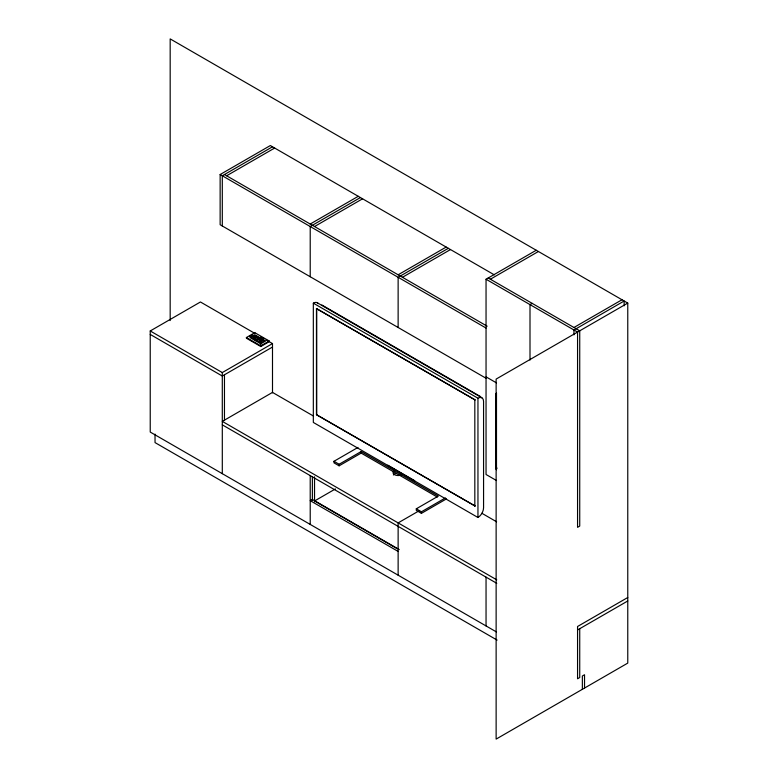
<?xml version="1.0" encoding="UTF-8"?>
<svg xmlns="http://www.w3.org/2000/svg" width="778" height="778" viewBox="0 0 778 778"><rect width="100%" height="100%" fill="white"/><g stroke="black" fill="none" stroke-linecap="round" stroke-linejoin="round"><path stroke-width="1.17" d="M486.046 378.254L220.145 224.735L220.145 174.525L270.345 145.544L494.38 274.897M272.504 146.789L222.304 175.779L222.304 225.98M226.622 175.779L274.663 148.044M310.218 224.035L358.259 196.299M360.418 197.554L310.218 226.534L310.218 276.735M314.536 226.534L362.577 198.798M496.51 631.979L150.232 432.062L150.232 330.961L200.442 301.981L254.746 333.334L254.795 332.673L246.393 337.526L246.393 338.216L260.805 346.541L269.207 341.678L269.207 340.988L254.795 332.673M249.544 336.397L252.694 334.579M255.398 340.638L260.202 337.866M316.461 308.584L475.047 399.882L316.461 308.584L316.461 414.693L475.047 505.992L316.461 414.693M260.504 342.894L264.112 340.813L260.504 338.731L256.905 340.813L260.504 342.894L260.504 343.584M260.805 343.759L265.609 340.988L254.795 334.744L249.991 337.526L260.805 343.759L260.805 344.459M246.393 337.526L260.805 345.84L269.207 340.988M150.232 330.961L222.294 372.565L272.495 343.584L272.504 392.851M272.504 347.046L222.294 376.027L150.232 334.423M398.132 274.799L446.173 247.064M448.332 248.308L398.132 277.289L398.132 327.499M402.45 277.289L450.491 249.553M496.51 480.541L486.046 474.492L486.046 279.234L536.246 250.244M490.373 279.234L538.405 251.498M532.162 303.362L530.003 304.606L530.003 360.058M437.285 497.045L361.157 453.097L339.12 465.818L333.976 462.842L333.976 461.296L357.987 447.428M573.96 327.489L622.001 299.754M333.976 461.296L339.12 464.262L361.157 451.541L438.325 496.092L416.288 508.812L416.288 510.368L421.433 513.344L446.484 498.873M627.768 303.089L496.131 379.081L496.131 739.1L627.768 663.099L627.768 303.089L170.178 38.9L170.178 320.555M335.396 488.944L314.536 500.983L397.081 548.646M419.05 510.825L398.132 522.894L398.132 575.175M416.288 508.812L421.433 511.788L445.444 497.92M497.093 468.113L495.654 468.949L495.654 393.503M627.768 597.504L577.558 626.494L577.558 678.776L579.727 677.521L579.727 628.712M577.558 629.956L627.768 600.976M488.205 277.979L579.727 330.825L579.727 526.084L577.558 527.338L577.558 332.07L486.046 279.234M224.463 174.525L487.164 326.196M220.145 174.525L486.046 328.044M486.046 376.863L496.51 382.902M321.868 304.995L480.639 396.663M317.298 302.768L481.922 397.811M313.33 303.157L477.955 398.21A7.926 4.58 -60 0 1 483.566 401.438L483.566 507.781A7.926 4.58 -60 0 1 477.955 517.487L313.33 422.444L313.33 303.157A7.926 4.58 -60 0 1 318.192 303.595M260.98 336.923L264.141 338.761M266.125 339.898L272.495 343.584M313.534 416.084L272.504 392.404L222.304 421.384L496.763 579.843M481.913 513.295L496.597 521.785M387.794 465.176L414.703 480.716M222.304 424.846L496.763 583.315M399.25 549.579L312.377 499.427L310.218 500.672L398.132 551.427M497.113 640.09L155.036 442.594L155.036 434.124M624.16 305.822L624.16 301.008L573.96 329.989L573.96 334.841M584.531 688.063L584.531 674.75L582.362 676.004L582.362 689.318M496.49 392.929L496.49 469.756M486.046 577.12L486.046 625.94M477.955 398.21L477.955 517.487M474.823 400.018L474.823 506.118M421.433 511.788L421.433 513.344M361.157 451.541L361.157 453.097M339.12 464.262L339.12 465.818M316.695 308.458L316.695 414.567M314.536 476.797L314.536 501.8M312.377 476.739L312.377 500.555M310.218 475.611L310.218 524.421M260.805 345.84L260.805 346.541M224.463 374.782L224.463 420.587M222.294 372.565L222.304 473.666M401.312 474.901A5.096 2.947 0 0 1 394.602 474.726A5.096 2.947 0 0 1 394.028 470.855M393.386 474.998A5.096 2.947 0 0 1 396.09 473.374M253.599 338.206L254.707 338.333L253.599 338.206M258.996 341.328L260.115 341.454L258.996 341.328M255.096 335.619L251.498 337.691L255.096 339.772L258.704 337.691L255.096 335.619M255.709 336.514L254.173 337.399L255.709 336.514M256.789 337.137L255.262 338.022L256.789 337.137M261.116 339.636L259.58 340.521L261.116 339.636M262.196 340.258L260.659 341.143L262.196 340.258"/></g></svg>
